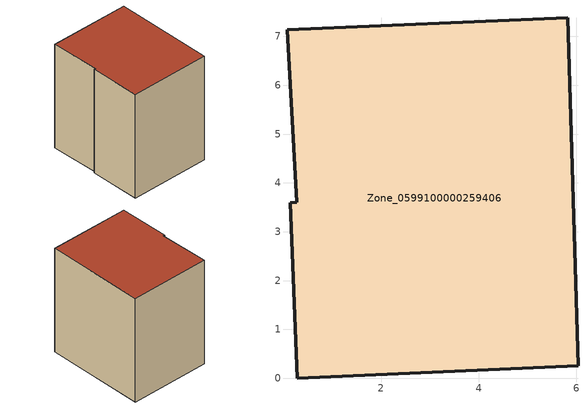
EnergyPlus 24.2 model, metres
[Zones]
Zone_0599100000259406
 floor ground (C_G): 0.27,3.6 0.07,7.13 5.82,7.38 6.03,0.25 0.28,0 0.14,3.6 z0
 wall outside (C_F): 0.28,0 6.03,0.25 5.82,7.38 0.07,7.13 0.27,3.6 0.14,3.6 0.28,0 z0:7.64
 roof outside (C_R): 0.07,7.13 0.27,3.6 0.14,3.6 0.28,0 6.03,0.25 5.82,7.38 z7.64
[BUILDING]
Pand.0599100000259406: North Axis=0; Terrain=City; Loads Convergence Tolerance Value=0.04; Temperature Convergence Tolerance Value=0.4; Solar Distribution=FullExterior; Maximum Number of Warmup Days=25; Minimum Number of Warmup Days=1
[Site:Location]
Rotterdam.The.Hague.AP_ZH_NLD Design_Conditions: Latitude=51.96; Longitude=4.45; Time Zone=1; Elevation=-4.5
[SITE:GROUNDTEMPERATURE:BUILDINGSURFACE]
18, 18, 18, 18, 18, 18, 18, 18, 18, 18, 18, 18
[MATERIAL] Thermal Absorptance=0.9; Solar Absorptance=0.7; Visible Absorptance=0.7
Name | Roughness | Thickness | Conductivity | Density | Specific Heat
G.TI.1946-1964 | MediumSmooth | 0.15 | 1 | 540 | 1210
F.TI.1946-1964 | Rough | 0.3 | 0.857143 | 1920 | 840
R.TI.1946-1964 | MediumRough | 0.2 | 0.277778 | 1500 | 1000
[CONSTRUCTION]
C_G: G.TI.1946-1964
C_F: F.TI.1946-1964
C_R: R.TI.1946-1964
[ZONE]
Zone_0599100000259406: Type=1; Multiplier=1; Ceiling Height=Autocalculate; Volume=Autocalculate; Floor Area=autocalculate; Part of Total Floor Area=Yes
[ZONEINFILTRATION:DESIGNFLOWRATE]
Infil_Zone_0599100000259406: Zone or ZoneList or Space or SpaceList=Zone_0599100000259406; Schedule=AlwaysOn; Design Flow Rate Calculation Method=Flow/Area; Flow Rate per Floor Area=0.003; Constant Term Coefficient=1; Temperature Term Coefficient=0; Velocity Term Coefficient=0; Velocity Squared Term Coefficient=0
[HVACTEMPLATE:ZONE:IDEALLOADSAIRSYSTEM]
Zone_0599100000259406: Maximum Heating Supply Air Temperature=50; Minimum Cooling Supply Air Temperature=13; Maximum Heating Supply Air Humidity Ratio=0.0156; Minimum Cooling Supply Air Humidity Ratio=0.0077; Heating Limit=NoLimit; Cooling Limit=NoLimit; Dehumidification Control Type=ConstantSensibleHeatRatio; Cooling Sensible Heat Ratio=0.7; Dehumidification Setpoint=60; Humidification Control Type=None; Humidification Setpoint=30; Outdoor Air Method=None; Outdoor Air Flow Rate per Person=0.00944; Outdoor Air Flow Rate per Zone Floor Area=0; Outdoor Air Flow Rate per Zone=0; Demand Controlled Ventilation Type=None; Outdoor Air Economizer Type=NoEconomizer; Heat Recovery Type=None; Sensible Heat Recovery Effectiveness=0.7; Latent Heat Recovery Effectiveness=0.65
[ZONECONTROL:THERMOSTAT]
ThermostatControl_Zone_0599100000259406: Zone or ZoneList=Zone_0599100000259406; Control Type Schedule=DualSetpointControlType; Control 1=Thermostat_Zone_0599100000259406; Temperature Difference Between Cutout And Setpoint=0
[THERMOSTATSETPOINT:DUALSETPOINT]
Thermostat_Zone_0599100000259406: Heating Setpoint Temperature Schedule=HeatingSetpoint_Zone_0599100000259406; Cooling Setpoint Temperature Schedule=CoolingSetpoint_Zone_0599100000259406
[SCHEDULE:COMPACT]
HeatingSetpoint_Zone_0599100000259406: Through: 12/31, For: AllDays, Until: 24:00, 21
CoolingSetpoint_Zone_0599100000259406: Through: 12/31, For: AllDays, Until: 24:00, 24
DualSetpointControlType: Through: 12/31, For: AllDays, Until: 24:00, 4
AlwaysOn: Through: 12/31, For: AllDays, Until: 24:00, 1
